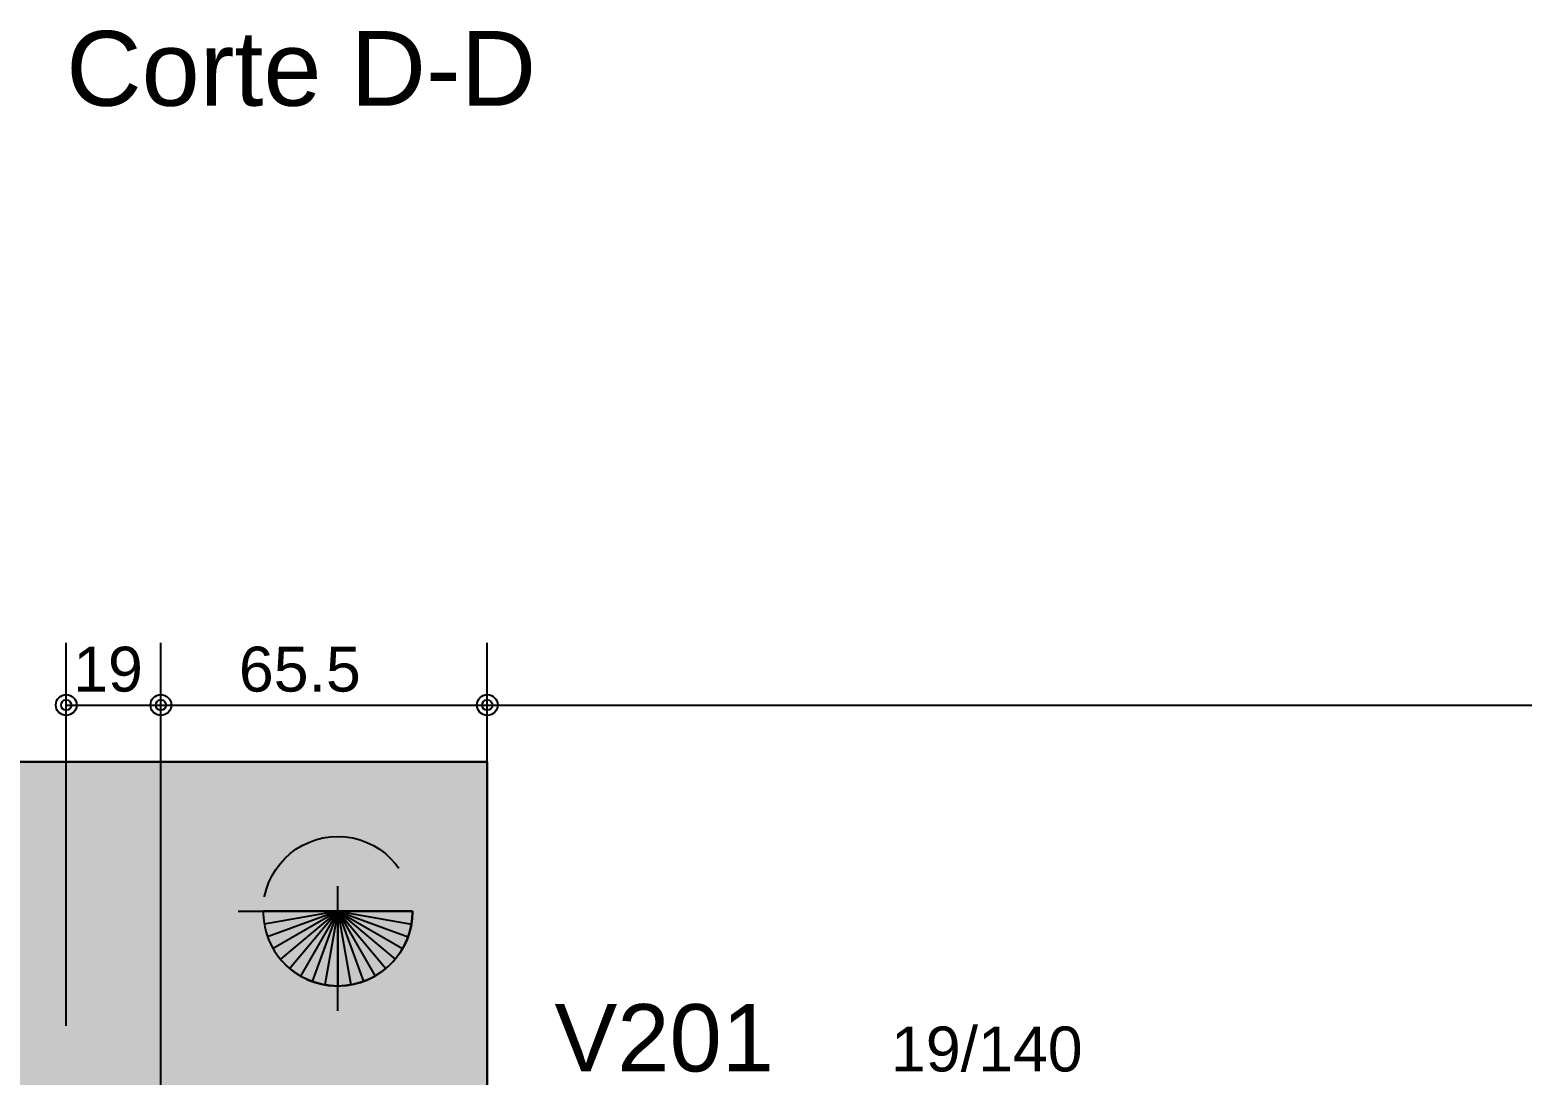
# Model space of a CAD drawing. Extents: x 0 to 119, y 0 to 84.
# Drawn here: x 22.99 to 28.98, y 74.04 to 78.23 of the extents above; entities that cross this region are included whole.
import ezdxf

# ---------------------------------------------------------------- set-up
doc = ezdxf.new("R2010")
doc.units = 0
doc.header["$MEASUREMENT"] = 0
doc.linetypes.add('ESTILO_TQS_0001', pattern=[1, 0.7, -0.3])
doc.linetypes.add('ESTILO_TQS_0003', pattern=[1.5, 0.5, -0.4, 0.1, -0.5])
for name, color, linetype in [('1', 3, 'CONTINUOUS'), ('10', 252, 'CONTINUOUS'), ('18', 6, 'CONTINUOUS'), ('23', 100, 'CONTINUOUS'), ('24', 7, 'CONTINUOUS'), ('32', 250, 'CONTINUOUS'), ('37', 7, 'CONTINUOUS')]:
    doc.layers.add(name, color=color, linetype=linetype)
doc.styles.add('TQS_ARIAL', font='arial.ttf')

msp = doc.modelspace()

# ---------------------------------------------------------------- linework, layer by layer
at = {"layer": '1', "color": 3, "linetype": 'Continuous'}
msp.add_lwpolyline([(24.529194, 74.697987), (23.929194, 74.697987), (23.929427, 74.686177), (23.931732, 74.659047), (23.935854, 74.635126), (23.941682, 74.612333), (23.951657, 74.584089), (23.964603, 74.556597), (23.975538, 74.537805), (23.991251, 74.515277), (24.004837, 74.498829), (24.026419, 74.476894), (24.045052, 74.461151), (24.067041, 74.445587), (24.088389, 74.433084), (24.11448, 74.420786), (24.134781, 74.413231), (24.164313, 74.405087), (24.190475, 74.400497), (24.214969, 74.398325), (24.229194, 74.397987), (24.240681, 74.398207), (24.265423, 74.400183), (24.293941, 74.405058), (24.320524, 74.412227), (24.345425, 74.421419), (24.370194, 74.433187), (24.390292, 74.444911), (24.415572, 74.462906), (24.431439, 74.476409), (24.451432, 74.496467), (24.466562, 74.51453), (24.483788, 74.539299), (24.494114, 74.557212), (24.507765, 74.58664), (24.516704, 74.612326), (24.522714, 74.635969), (24.526406, 74.657178), (24.528999, 74.687172), (24.529194, 74.697987)], dxfattribs=at)
at = {"layer": '10', "color": 252, "linetype": 'ESTILO_TQS_0003'}
for p, q in [((24.229194, 74.298087), (24.229194, 75.097887)), ((23.829294, 74.697987), (24.629094, 74.697987))]:
    msp.add_line(p, q, dxfattribs=at)
at = {"layer": '10', "color": 252, "linetype": 'Continuous'}
for q in [(23.929194, 74.697987), (23.933752, 74.645893), (23.947287, 74.595381), (23.969387, 74.547987), (23.999381, 74.505151), (24.036358, 74.468174), (24.079194, 74.43818), (24.126588, 74.41608), (24.1771, 74.402545), (24.229194, 74.397987), (24.281289, 74.402545), (24.3318, 74.41608), (24.379194, 74.43818), (24.422031, 74.468174), (24.459008, 74.505151), (24.489002, 74.547987), (24.511102, 74.595381), (24.524637, 74.645893), (24.529194, 74.697987)]:
    msp.add_line((24.229194, 74.697987), q, dxfattribs=at)
at = {"layer": '10', "color": 252, "linetype": 'ESTILO_TQS_0001'}
msp.add_circle((24.229194, 74.697987), 0.3, dxfattribs=at)
at = {"layer": '18', "color": 6, "linetype": 'Continuous'}
msp.add_lwpolyline([(21.829194, 72.297987), (24.829194, 72.297987), (24.829194, 75.297987), (21.829194, 75.297987), (21.829194, 72.297987)], dxfattribs=at)
at = {"layer": '23', "color": 100, "linetype": 'Continuous'}
msp.add_lwpolyline([(23.139194, 72.297987), (21.829194, 72.297987), (21.829194, 75.297987), (24.829194, 75.297987), (24.829194, 73.987804), (23.139194, 73.987804), (23.139194, 72.297987)], dxfattribs=at)
for points in [[(23.139194, 73.987804), (21.829194, 72.297987), (21.829194, 75.297987)], [(23.139194, 73.987804), (21.829194, 75.297987), (24.829194, 75.297987)], [(23.139194, 73.987804), (24.829194, 75.297987), (24.829194, 73.987804)]]:
    msp.add_solid(points, dxfattribs=at)
at = {"layer": '32', "color": 250, "linetype": 'Continuous'}
for p, q in [((23.139194, 74.237804), (23.139194, 75.775303)), ((23.519194, 73.857804), (23.519194, 75.775303)), ((23.519194, 73.857804), (23.519194, 75.775303)), ((24.829194, 74.237804), (24.829194, 75.775303)), ((24.829194, 74.237804), (24.829194, 75.775303)), ((23.139194, 75.525303), (23.519194, 75.525303)), ((23.519194, 75.525303), (24.829194, 75.525303)), ((24.829194, 75.525303), (39.728908, 75.525303))]:
    msp.add_line(p, q, dxfattribs=at)
for centre, radius in [((23.139194, 75.525303), 0.041625), ((23.139194, 75.525303), 0.02075), ((23.519194, 75.525303), 0.041625), ((23.519194, 75.525303), 0.041625), ((23.519194, 75.525303), 0.02075), ((23.519194, 75.525303), 0.02075), ((24.829194, 75.525303), 0.041625), ((24.829194, 75.525303), 0.041625), ((24.829194, 75.525303), 0.02075), ((24.829194, 75.525303), 0.02075)]:
    msp.add_circle(centre, radius, dxfattribs=at)

# ---------------------------------------------------------------- texts
at = {"layer": '24', "color": 7, "linetype": 'Continuous', "style": 'TQS_ARIAL'}
msp.add_text('Corte D-D', height=0.3, dxfattribs=at).set_placement((23.139194, 77.929585))
at = {"layer": '32', "color": 250, "linetype": 'Continuous', "style": 'TQS_ARIAL'}
for s, p in [('19', (23.167194, 75.579303)), ('65.5', (23.832194, 75.579303))]:
    msp.add_text(s, height=0.18, dxfattribs=at).set_placement(p)
at = {"layer": '37', "color": 7, "linetype": 'Continuous', "style": 'TQS_ARIAL'}
for s, height, p in [('V201', 0.27, (25.099194, 74.055304)), ('19/140', 0.18, (26.449194, 74.055304))]:
    msp.add_text(s, height=height, dxfattribs=at).set_placement(p)

doc.saveas('drawing.dxf')
